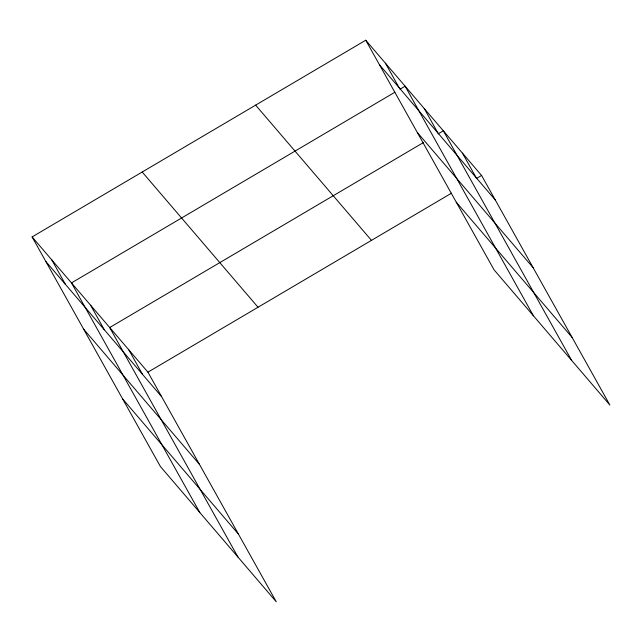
<?xml version="1.0" encoding="UTF-8"?>
<svg xmlns="http://www.w3.org/2000/svg" width="642" height="642" viewBox="0 0 642 642"><rect width="100%" height="100%" fill="white"/><g stroke="black" fill="none" stroke-linecap="round" stroke-linejoin="round"><path stroke-width="0.96" d="M32.1 236.93L147.925 372.159L276.253 601.779L160.428 466.549L32.1 236.93L365.747 40.221L481.572 175.451L609.9 405.07L494.075 269.841L365.747 40.221M394.806 92.279L71.479 282.905L199.806 512.533M399.966 89.238L405.126 86.197L533.454 315.816M423.568 142.484L109.702 327.532L238.03 557.16M438.189 133.865L443.349 130.824L571.677 360.443M147.925 372.159L451.462 193.202M476.412 178.492L481.572 175.451M379.47 64.77L495.287 199.999M417.292 132.437L533.109 267.674M456.253 202.166L572.078 337.395M255.644 105.136L371.469 240.365M142.203 172.016L258.028 307.245M45.823 261.479L161.648 396.716M83.645 329.153L199.461 464.383M122.606 398.875L238.431 534.112M462.457 153.133L476.179 177.69M424.234 108.506L437.956 133.063M385.433 63.205L399.155 87.753M128.809 349.85L142.532 374.398M90.594 305.223L104.309 329.771M51.793 259.922L65.508 284.47"/></g></svg>
